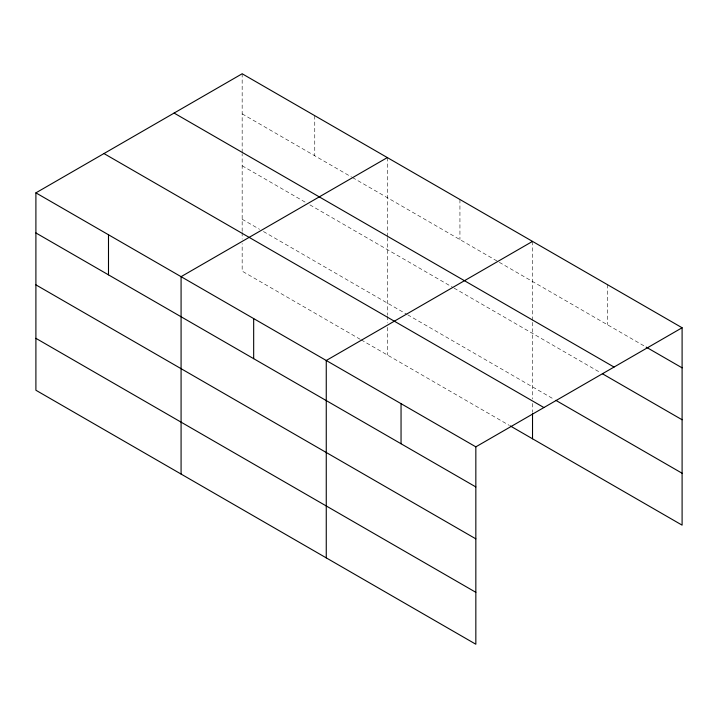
<?xml version="1.0" encoding="UTF-8"?>
<svg xmlns="http://www.w3.org/2000/svg" width="718" height="718" viewBox="0 0 718 718"><rect width="100%" height="100%" fill="white"/><g stroke="black" fill="none" stroke-linecap="round" stroke-linejoin="round"><path stroke-width="0.54" stroke-dasharray="3.59 2.69" d="M242.163 231.393L242.163 153.616M242.163 152.512L242.163 73.766M242.163 113.857L351.533 177.005M352.502 177.561L645.195 346.543M242.163 165.768L306.048 202.647M309.916 204.881L453.157 287.586M454.126 288.142L600.508 372.66M242.163 219.25L259.584 229.302M263.461 231.537L406.702 314.242M407.671 314.798L553.892 399.217M360.248 339.327L242.163 271.153L242.163 243.546M361.208 339.883L509.295 425.379M607.311 284.579L607.311 324.671M532.523 241.401L532.523 321.251M532.523 322.355L532.523 399.029M532.523 403.444L532.523 412.285M459.933 199.496L459.933 239.588M387.343 157.583L387.343 236.33M387.343 237.434L387.343 315.211M387.343 316.315L387.343 322.947M387.343 327.363L387.343 354.97M314.753 115.679L314.753 155.77M242.163 232.497L242.163 239.13"/><path stroke-width="1.08" d="M35.9 192.855L475.837 446.847L475.837 644.234L35.9 390.242L35.9 192.855L242.163 73.766L682.1 327.758L682.1 525.145L510.265 425.936M387.343 157.583L181.08 276.672L181.08 474.06M532.523 241.401L326.259 360.49L326.259 557.877M475.837 446.847L682.1 327.758M646.164 347.108L682.1 367.849M174.097 113.067L614.034 367.06M602.456 373.782L682.1 419.761M555.831 400.339L682.1 473.243M103.966 153.553L543.903 407.546M35.9 232.946L475.837 486.939M35.9 284.858L475.837 538.85M35.9 338.331L475.837 592.323M532.523 413.389L532.523 438.788M401.048 403.669L401.048 443.76M253.669 318.577L253.669 358.677M108.49 234.759L108.49 274.859"/></g></svg>
